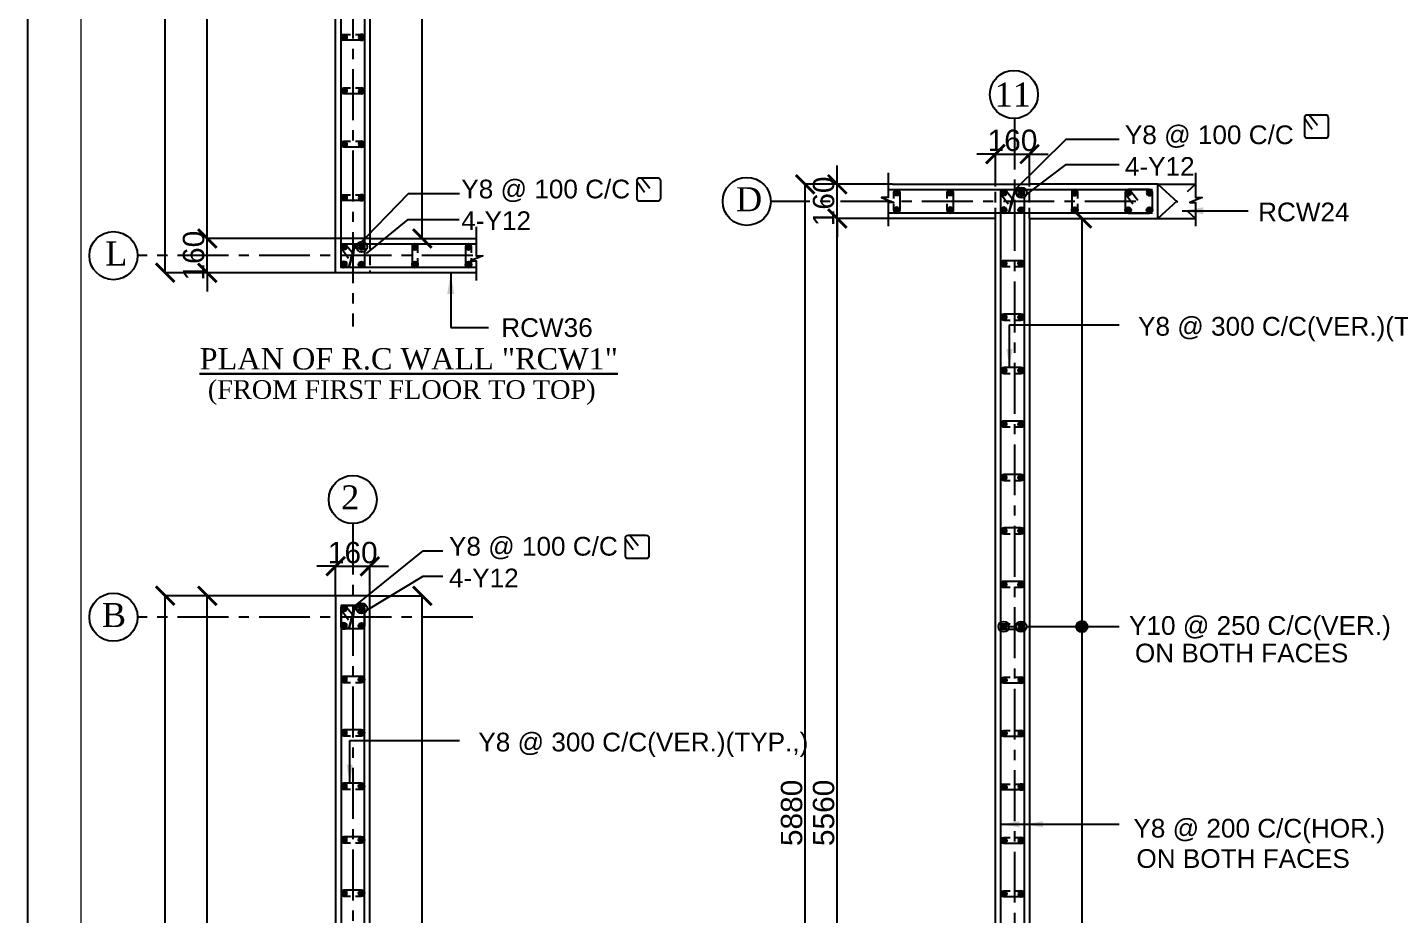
# Model space of a CAD drawing. Header units: inches. Extents: x 264820 to 395319, y -248151 to -162151.
# Drawn here: x 264820 to 290494, y -231689 to -215092 of the extents above; entities that cross this region are included whole.
import ezdxf
from ezdxf.enums import TextEntityAlignment as Align

# ---------------------------------------------------------------- set-up
doc = ezdxf.new("R2010")
doc.units = ezdxf.units.IN
doc.header["$MEASUREMENT"] = 0
doc.linetypes.add('CENTER', pattern=[50.8, 31.75, -6.35, 6.35, -6.35])
doc.linetypes.add('Hidden', pattern=[3, 2, -1])
for name, color, linetype in [('1', 8, 'Continuous'), ('160 WALL OPEING', 1, 'Continuous'), ('5', 2, 'Continuous'), ('ARROW', 5, 'Continuous'), ('DIM', 251, 'Continuous'), ('GIRD CIR', 1, 'Continuous'), ('GIRD TEXT', 4, 'Continuous'), ('GRID', 8, 'CENTER'), ('LINKS', 3, 'Continuous'), ('OPENING', 1, 'Continuous'), ('SHEAR WALL', 6, 'Continuous'), ('STRRIUPS', 6, 'Continuous'), ('Ttxt', 3, 'Continuous')]:
    doc.layers.add(name, color=color, linetype=linetype)
for name, color, linetype, lineweight in [('JKEC COLHAT', 2, 'Continuous', 20), ('Tex', 3, 'Continuous', 13), ('text', 4, 'Continuous', 30)]:
    doc.layers.add(name, color=color, linetype=linetype, lineweight=lineweight)
doc.styles.add('Arial', font='arial.ttf', dxfattribs={"height": 400})
doc.styles.add('T200', font='sanss___.ttf', dxfattribs={"height": 250})
doc.styles.add('T400', font='romantic.ttf')
doc.dimstyles.new('SCALE-25', dxfattribs={"dimtxt": 400, "dimasz": 350, "dimexe": 0, "dimexo": 0, "dimgap": 50, "dimtad": 1, "dimdec": 0, "dimlfac": 0.25, "dimzin": 0, "dimdsep": 46, "dimtxsty": 'Arial', "dimblk": 'ARCHTICK', "dimcen": 0, "dimclrd": 5, "dimclre": 8, "dimclrt": 1, "dimadec": 0, "dimazin": 0, "dimtfac": 1, "dimtdec": 0, "dimtix": 1, "dimtmove": 2, "dimatfit": 3, "dimfxl": 0, "dimtolj": 1, "dimtzin": 0, "dimlwd": -1, "dimarcsym": 0})
doc.dimstyles.new('T200', dxfattribs={"dimtxt": 300, "dimasz": 150, "dimexe": 0, "dimexo": 0, "dimgap": 5, "dimtad": 1, "dimdec": 0, "dimrnd": 5, "dimzin": 0, "dimdsep": 46, "dimtxsty": 'T200', "dimblk": 'ARCHTICK', "dimcen": 300, "dimclrd": 5, "dimclre": 252, "dimclrt": 1, "dimadec": 0, "dimazin": 0, "dimtfac": 50, "dimtdec": 0, "dimtofl": 0, "dimtmove": 2, "dimatfit": 3, "dimfxl": 1, "dimtolj": 1, "dimtzin": 0, "dimarcsym": 2})

# ---------------------------------------------------------------- blocks, each defined once
blk = doc.blocks.new('R1')
at = {"layer": '5'}
h = blk.add_hatch(color=256, dxfattribs=at)
edge = h.paths.add_edge_path()
edge.add_arc((0, 0), 69.6, 0, 360)
at = {"layer": '5', "color": 6}
blk.add_circle((0, 0), 69.6, dxfattribs=at)
blk = doc.blocks.new('_ARCHTICK')
at = {"color": 0, "linetype": 'ByBlock', "const_width": 0.15}
blk.add_lwpolyline([(-0.5, -0.5), (0.5, 0.5)], dxfattribs=at)
blk = doc.blocks.new('*D14')
at = {"layer": 'Defpoints', "color": 0}
for p in [(268186, -219042), (271227, -219042, 59), (270587, -219682, 59)]:
    blk.add_point(p, dxfattribs=at)
at = {"layer": 'DIM', "color": 5}
for p, q in [((268186, -219042), (268186, -218692)), ((268186, -219682), (268186, -219042)), ((268186, -219682), (268186, -220032))]:
    blk.add_line(p, q, dxfattribs=at)
at = {"layer": 'DIM', "color": 8, "lineweight": -2}
for p, q in [((271227, -219042), (268186, -219042)), ((270587, -219682), (268186, -219682))]:
    blk.add_line(p, q, dxfattribs=at)
at = {"layer": 'DIM', "color": 5, "xscale": 350, "yscale": 350, "zscale": 350}
for p, rotation in [((268186, -219042), 270), ((268186, -219682), 90)]:
    blk.add_blockref('_ARCHTICK', p, dxfattribs=dict(at, rotation=rotation))
at = {"layer": 'DIM', "color": 1, "insert": (267931, -219362), "char_height": 400, "attachment_point": 5, "rotation": 90, "style": 'Arial'}
blk.add_mtext('\\A1;160', dxfattribs=at)
blk = doc.blocks.new('ARCHTICK')
at = {"color": 0, "const_width": 0.15}
blk.add_lwpolyline([(-0.5, -0.5), (0.5, 0.5)], dxfattribs=at)
blk = doc.blocks.new('*D16')
at = {"layer": 'Defpoints', "color": 0}
for p in [(267397, -196162), (270587, -196162), (270587, -219682)]:
    blk.add_point(p, dxfattribs=at)
at = {"layer": 'DIM', "color": 8, "lineweight": -2}
for p, q in [((270587, -196162), (267397, -196162)), ((270587, -219682), (267397, -219682))]:
    blk.add_line(p, q, dxfattribs=at)
at = {"layer": 'DIM', "color": 5}
blk.add_line((267397, -219682), (267397, -196162), dxfattribs=at)
at = {"layer": 'DIM', "color": 5, "xscale": 350, "yscale": 350, "zscale": 350}
for p, rotation in [((267397, -196162), 90), ((267397, -219682), 270)]:
    blk.add_blockref('_ARCHTICK', p, dxfattribs=dict(at, rotation=rotation))
at = {"layer": 'DIM', "color": 1, "insert": (267143, -207922), "char_height": 400, "attachment_point": 5, "rotation": 90, "style": 'Arial'}
blk.add_mtext('\\A1;5880', dxfattribs=at)
blk = doc.blocks.new('*D18')
at = {"layer": 'Defpoints', "color": 0}
for p in [(271227, -196802, 0), (272208, -196802), (271227, -219042, 0)]:
    blk.add_point(p, dxfattribs=at)
at = {"layer": 'DIM', "color": 8, "lineweight": -2}
for p, q in [((271227, -196802), (272208, -196802)), ((271227, -219042), (272208, -219042))]:
    blk.add_line(p, q, dxfattribs=at)
at = {"layer": 'DIM', "color": 5}
blk.add_line((272208, -219042), (272208, -196802), dxfattribs=at)
at = {"layer": 'DIM', "color": 5, "xscale": 350, "yscale": 350, "zscale": 350}
for p, rotation in [((272208, -196802), 90), ((272208, -219042), 270)]:
    blk.add_blockref('_ARCHTICK', p, dxfattribs=dict(at, rotation=rotation))
blk = doc.blocks.new('A$C5C0C2414')
at = {"layer": 'STRRIUPS', "ltscale": 0.2}
for p, q in [((0, 0), (158, -194)), ((-81, -72), (61, -268))]:
    blk.add_line(p, q, dxfattribs=at)
blk.add_lwpolyline([(304, -440), (-26, -440, -0.414214), (-81, -385), (-81, -55, -0.414214), (-26, 0), (304, 0, -0.414214), (359, -55), (359, -385, -0.414214)], format="xyb", close=True, dxfattribs=at)
blk = doc.blocks.new('*D19')
at = {"layer": 'Defpoints', "color": 0}
for p in [(271227, -225725, 0), (272208, -225725), (271227, -240925, 0)]:
    blk.add_point(p, dxfattribs=at)
at = {"layer": 'DIM', "color": 8, "lineweight": -2}
for p, q in [((271227, -225725), (272208, -225725)), ((271227, -240925), (272208, -240925))]:
    blk.add_line(p, q, dxfattribs=at)
at = {"layer": 'DIM', "color": 5}
blk.add_line((272208, -240925), (272208, -225725), dxfattribs=at)
at = {"layer": 'DIM', "color": 5, "xscale": 350, "yscale": 350, "zscale": 350}
for p, rotation in [((272208, -225725), 90), ((272208, -240925), 270)]:
    blk.add_blockref('_ARCHTICK', p, dxfattribs=dict(at, rotation=rotation))
blk = doc.blocks.new('*D21')
at = {"layer": 'Defpoints', "color": 0}
for p in [(268186, -225725), (270587, -225725), (271227, -240925)]:
    blk.add_point(p, dxfattribs=at)
at = {"layer": 'DIM', "color": 8, "lineweight": -2}
for p, q in [((270587, -225725), (268186, -225725)), ((271227, -240925), (268186, -240925))]:
    blk.add_line(p, q, dxfattribs=at)
at = {"layer": 'DIM', "color": 5}
blk.add_line((268186, -240925), (268186, -225725), dxfattribs=at)
at = {"layer": 'DIM', "color": 5, "xscale": 350, "yscale": 350, "zscale": 350}
for p, rotation in [((268186, -225725), 90), ((268186, -240925), 270)]:
    blk.add_blockref('_ARCHTICK', p, dxfattribs=dict(at, rotation=rotation))
at = {"layer": 'DIM', "color": 1, "insert": (267931, -233325), "char_height": 400, "attachment_point": 5, "rotation": 90, "style": 'Arial'}
blk.add_mtext('\\A1;3800', dxfattribs=at)
blk = doc.blocks.new('*D22')
at = {"layer": 'Defpoints', "color": 0}
for p in [(267397, -225725), (270587, -225725), (270587, -241565)]:
    blk.add_point(p, dxfattribs=at)
at = {"layer": 'DIM', "color": 8, "lineweight": -2}
for p, q in [((270587, -225725), (267397, -225725)), ((270587, -241565), (267397, -241565))]:
    blk.add_line(p, q, dxfattribs=at)
at = {"layer": 'DIM', "color": 5}
blk.add_line((267397, -241565), (267397, -225725), dxfattribs=at)
at = {"layer": 'DIM', "color": 5, "xscale": 350, "yscale": 350, "zscale": 350}
for p, rotation in [((267397, -225725), 90), ((267397, -241565), 270)]:
    blk.add_blockref('_ARCHTICK', p, dxfattribs=dict(at, rotation=rotation))
at = {"layer": 'DIM', "color": 1, "insert": (267143, -233645), "char_height": 400, "attachment_point": 5, "rotation": 90, "style": 'Arial'}
blk.add_mtext('\\A1;3960', dxfattribs=at)
blk = doc.blocks.new('*D23')
at = {"layer": 'Defpoints', "color": 0}
for p in [(271227, -225173), (270587, -225725), (271227, -225725)]:
    blk.add_point(p, dxfattribs=at)
at = {"layer": 'DIM', "color": 5}
for p, q in [((270587, -225173), (270237, -225173)), ((270587, -225173), (271227, -225173)), ((271227, -225173), (271577, -225173))]:
    blk.add_line(p, q, dxfattribs=at)
at = {"layer": 'DIM', "color": 8, "lineweight": -2}
for p, q in [((270587, -225725), (270587, -225173)), ((271227, -225725), (271227, -225173))]:
    blk.add_line(p, q, dxfattribs=at)
at = {"layer": 'DIM', "color": 5, "xscale": 350, "yscale": 350, "zscale": 350}
blk.add_blockref('_ARCHTICK', (270587, -225173), dxfattribs=at)
at = {"layer": 'DIM', "color": 5, "xscale": 350, "yscale": 350, "zscale": 350, "rotation": 180}
blk.add_blockref('_ARCHTICK', (271227, -225173), dxfattribs=at)
at = {"layer": 'DIM', "color": 1, "insert": (270907, -224919), "char_height": 400, "attachment_point": 5, "style": 'Arial'}
blk.add_mtext('\\A1;160', dxfattribs=at)
blk = doc.blocks.new('*D30')
at = {"layer": 'Defpoints', "color": 0}
for p in [(268186, -196802), (270587, -196802), (270587, -219042)]:
    blk.add_point(p, dxfattribs=at)
at = {"layer": 'DIM', "color": 8, "lineweight": -2}
for p, q in [((270587, -196802), (268186, -196802)), ((270587, -219042), (268186, -219042))]:
    blk.add_line(p, q, dxfattribs=at)
at = {"layer": 'DIM', "color": 5}
blk.add_line((268186, -219042), (268186, -196802), dxfattribs=at)
at = {"layer": 'DIM', "color": 5, "xscale": 350, "yscale": 350, "zscale": 350}
for p, rotation in [((268186, -196802), 90), ((268186, -219042), 270)]:
    blk.add_blockref('_ARCHTICK', p, dxfattribs=dict(at, rotation=rotation))
at = {"layer": 'DIM', "color": 1, "insert": (267931, -207922), "char_height": 400, "attachment_point": 5, "rotation": 90, "style": 'Arial'}
blk.add_mtext('\\A1;5560', dxfattribs=at)
blk = doc.blocks.new('*D106')
at = {"layer": 'Defpoints', "color": 0}
for p in [(279974, -218667), (281008, -218667, 15), (281008, -240907, 15)]:
    blk.add_point(p, dxfattribs=at)
at = {"layer": 'DIM', "color": 8, "lineweight": -2}
for p, q in [((281008, -218667), (279974, -218667)), ((281008, -240907), (279974, -240907))]:
    blk.add_line(p, q, dxfattribs=at)
at = {"layer": 'DIM', "color": 5}
blk.add_line((279974, -240907), (279974, -218667), dxfattribs=at)
at = {"layer": 'DIM', "color": 5, "xscale": 350, "yscale": 350, "zscale": 350}
for p, rotation in [((279974, -218667), 90), ((279974, -240907), 270)]:
    blk.add_blockref('_ARCHTICK', p, dxfattribs=dict(at, rotation=rotation))
at = {"layer": 'DIM', "color": 1, "insert": (279719, -229787), "char_height": 400, "attachment_point": 5, "rotation": 90, "style": 'Arial'}
blk.add_mtext('\\A1;5560', dxfattribs=at)
blk = doc.blocks.new('*D107')
at = {"layer": 'Defpoints', "color": 0}
for p in [(279974, -218027), (281008, -218027, 15), (281008, -218667, 15)]:
    blk.add_point(p, dxfattribs=at)
at = {"layer": 'DIM', "color": 5}
for p, q in [((279974, -218027), (279974, -217677)), ((279974, -218667), (279974, -218027)), ((279974, -218667), (279974, -219017))]:
    blk.add_line(p, q, dxfattribs=at)
at = {"layer": 'DIM', "color": 8, "lineweight": -2}
for p, q in [((281008, -218027), (279974, -218027)), ((281008, -218667), (279974, -218667))]:
    blk.add_line(p, q, dxfattribs=at)
at = {"layer": 'DIM', "color": 5, "xscale": 350, "yscale": 350, "zscale": 350}
for p, rotation in [((279974, -218027), 270), ((279974, -218667), 90)]:
    blk.add_blockref('_ARCHTICK', p, dxfattribs=dict(at, rotation=rotation))
at = {"layer": 'DIM', "color": 1, "insert": (279719, -218347), "char_height": 400, "attachment_point": 5, "rotation": 90, "style": 'Arial'}
blk.add_mtext('\\A1;160', dxfattribs=at)
blk = doc.blocks.new('*D108')
at = {"layer": 'Defpoints', "color": 0}
for p in [(279374, -218027), (281008, -218027, 15), (281008, -241547)]:
    blk.add_point(p, dxfattribs=at)
at = {"layer": 'DIM', "color": 8, "lineweight": -2}
for p, q in [((281008, -218027), (279374, -218027)), ((281008, -241547), (279374, -241547))]:
    blk.add_line(p, q, dxfattribs=at)
at = {"layer": 'DIM', "color": 5}
blk.add_line((279374, -241547), (279374, -218027), dxfattribs=at)
at = {"layer": 'DIM', "color": 5, "xscale": 350, "yscale": 350, "zscale": 350}
for p, rotation in [((279374, -218027), 90), ((279374, -241547), 270)]:
    blk.add_blockref('_ARCHTICK', p, dxfattribs=dict(at, rotation=rotation))
at = {"layer": 'DIM', "color": 1, "insert": (279120, -229787), "char_height": 400, "attachment_point": 5, "rotation": 90, "style": 'Arial'}
blk.add_mtext('\\A1;5880', dxfattribs=at)
blk = doc.blocks.new('*D109')
at = {"layer": 'Defpoints', "color": 0}
for p in [(283572, -217461), (282932, -218027, 15), (283572, -218027, 15)]:
    blk.add_point(p, dxfattribs=at)
at = {"layer": 'DIM', "color": 5}
for p, q in [((282932, -217461), (282582, -217461)), ((282932, -217461), (283572, -217461)), ((283572, -217461), (283922, -217461))]:
    blk.add_line(p, q, dxfattribs=at)
at = {"layer": 'DIM', "color": 8, "lineweight": -2}
for p, q in [((282932, -218027), (282932, -217461)), ((283572, -218027), (283572, -217461))]:
    blk.add_line(p, q, dxfattribs=at)
at = {"layer": 'DIM', "color": 5, "xscale": 350, "yscale": 350, "zscale": 350}
blk.add_blockref('_ARCHTICK', (282932, -217461), dxfattribs=at)
at = {"layer": 'DIM', "color": 5, "xscale": 350, "yscale": 350, "zscale": 350, "rotation": 180}
blk.add_blockref('_ARCHTICK', (283572, -217461), dxfattribs=at)
at = {"layer": 'DIM', "color": 1, "insert": (283252, -217207), "char_height": 400, "attachment_point": 5, "style": 'Arial'}
blk.add_mtext('\\A1;160', dxfattribs=at)
blk = doc.blocks.new('*D110')
at = {"layer": 'Defpoints', "color": 0}
for p in [(283572, -218667, 0), (283572, -240907, -15), (284552, -240907)]:
    blk.add_point(p, dxfattribs=at)
at = {"layer": 'DIM', "color": 8, "lineweight": -2}
for p, q in [((283572, -218667), (284552, -218667)), ((283572, -240907), (284552, -240907))]:
    blk.add_line(p, q, dxfattribs=at)
at = {"layer": 'DIM', "color": 5}
blk.add_line((284552, -218667), (284552, -240907), dxfattribs=at)
at = {"layer": 'DIM', "color": 5, "xscale": 350, "yscale": 350, "zscale": 350}
for p, rotation in [((284552, -218667), 90), ((284552, -240907), 270)]:
    blk.add_blockref('_ARCHTICK', p, dxfattribs=dict(at, rotation=rotation))

msp = doc.modelspace()

# ---------------------------------------------------------------- hatches: boundary and pattern name
at = {"layer": 'ARROW'}
h = msp.add_hatch(color=256, dxfattribs=at)
edge = h.paths.add_edge_path()
edge.add_arc((284551.8, -226302.6), 106, 0, 360)

# ---------------------------------------------------------------- linework, layer by layer
at = {"layer": '1', "linetype": 'Hidden', "ltscale": 100}
for p, q in [((282931.6, -218666.9, 14.7), (282931.6, -218026.9, 14.7)), ((283571.6, -218666.9, 14.7), (283571.6, -218026.9, 14.7)), ((271227.4, -219041.6, 59), (271227.4, -219681.6, 59))]:
    msp.add_line(p, q, dxfattribs=at)
at = {"layer": '1'}
for points, elevation in [([(280927.9, -217809.6), (280927.9, -218272.1), (280803.6, -218272.1), (281033.5, -218365.7), (280927.9, -218365.7), (280927.9, -218811.4)], 14.7), ([(286673.4, -217809.6), (286673.4, -218272.1), (286797.7, -218272.1), (286567.7, -218365.7), (286673.4, -218365.7), (286673.4, -218811.4)], 14.7), ([(273213.9, -218824.2), (273213.9, -219366.8), (273338.3, -219366.8), (273108.3, -219460.3), (273213.9, -219460.3), (273213.9, -219826)], 58.4)]:
    msp.add_lwpolyline(points, dxfattribs=dict(at, elevation=elevation))
at = {"layer": '160 WALL OPEING', "linetype": 'Hidden', "ltscale": 250}
for p, q in [((285971.6, -218666.9, 14.7), (286673.4, -218026.9, 14.7)), ((285971.6, -218026.9, 14.7), (286673.4, -218666.9, 14.7))]:
    msp.add_line(p, q, dxfattribs=at)
at = {"layer": '5'}
for points, elevation in [([(271127.4, -196701.6), (271127.4, -219581.6), (270687.4, -219581.6), (270687.4, -196701.6)], 59), ([(280927.9, -218126.9), (285871.6, -218126.9)], 14.7), ([(285871.6, -218566.9), (280927.9, -218566.9)], 14.7), ([(273213.9, -219581.6), (270687.4, -219581.6), (270687.4, -219141.6), (273213.9, -219141.6)], 59)]:
    msp.add_lwpolyline(points, dxfattribs=dict(at, elevation=elevation))
at = {"layer": '5', "elevation": 14.7}
msp.add_lwpolyline([(283031.6, -218126.9), (283471.6, -218126.9), (283471.6, -241446.9), (283031.6, -241446.9)], close=True, dxfattribs=at)
at = {"layer": '5'}
msp.add_lwpolyline([(271127.4, -241465.3), (271127.4, -225905.3), (270687.4, -225905.3), (270687.4, -241465.3)], dxfattribs=at)
at = {"layer": 'ARROW'}
msp.add_line((283185.8, -226302.6, 14.7), (283316.8, -226302.6, 14.7), dxfattribs=at)
for points, elevation in [([(283303.8, -218126.9), (284257.2, -217182.8), (285247.5, -217182.8)], 14.8), ([(283514, -218216.8), (284257.2, -217659.2), (285247.5, -217659.2)], 14.8), ([(270959.6, -219221.6), (271948.5, -218197.4), (272903.2, -218197.4)], 59), ([(271164.4, -219323.4), (271943.2, -218685.7), (272897.9, -218685.7)], 59), ([(270959.6, -225905.3), (272222, -224881.2), (272593.9, -224881.2)], 0), ([(271169.7, -225995.2), (272222, -225357.5), (272593.9, -225357.5)], 0), ([(283513.8, -226302.6), (285246.8, -226302.6)], 14.7)]:
    msp.add_lwpolyline(points, dxfattribs=dict(at, elevation=elevation))
for centre, radius in [((283421.6, -218182.6, 14.8), 98.5), ((271077.4, -219197.3, 59), 98.5), ((271077.4, -225961, 0), 98.5), ((283087.3, -226302.6, 14.7), 98.5), ((283415.3, -226302.6, 14.7), 98.5), ((284551.8, -226302.6, 14.7), 106)]:
    msp.add_circle(centre, radius, dxfattribs=at)
at = {"layer": 'Defpoints', "ltscale": 0.2}
msp.add_lwpolyline([(264820.1, -248150.6), (386820.1, -248150.6), (386820.1, -162150.6), (264820.1, -162150.6)], close=True, dxfattribs=at)
at = {"layer": 'GIRD CIR'}
for centre in [(283278.4, -216346.5, 14.7), (278279.2, -218346.9, 14.7), (266429.3, -219361.6, 0), (270907.4, -223924.7, 0), (266429.3, -226125.3, 0)]:
    msp.add_circle(centre, 450, dxfattribs=at)
at = {"layer": 'GRID', "ltscale": 30}
for p, q in [((270907.4, -194537.2, 59), (270907.4, -220686.3, 59)), ((283291.6, -216796.4, 14.7), (283291.6, -242408.6, 14.7)), ((285558.1, -218346.9, 14.7), (278729.2, -218346.9, 14.7)), ((273154.4, -219361.6, 59), (266879.3, -219361.6, 59)), ((270907.4, -224374.7, 0), (270907.4, -242416.5, 0)), ((273154.4, -226125.3, 0), (266879.3, -226125.3, 0))]:
    msp.add_line(p, q, dxfattribs=at)
at = {"layer": 'JKEC COLHAT', "ltscale": 0.2}
msp.add_lwpolyline([(265820.1, -247150.6), (385820.1, -247150.6), (385820.1, -163150.6), (265820.1, -163150.6)], close=True, dxfattribs=at)
at = {"layer": 'LINKS'}
for points, elevation in [([(270959.1, -215221.6), (271071.7, -215221.6, -1), (271071.7, -215332.9), (270743.1, -215332.9, -1), (270743.1, -215221.6), (270862.6, -215221.6)], 59), ([(270959.1, -216221.6), (271071.7, -216221.6, -1), (271071.7, -216332.9), (270743.1, -216332.9, -1), (270743.1, -216221.6), (270862.6, -216221.6)], 59), ([(270959.1, -217221.6), (271071.7, -217221.6, -1), (271071.7, -217332.9), (270743.1, -217332.9, -1), (270743.1, -217221.6), (270862.6, -217221.6)], 59), ([(270959.1, -218221.6), (271071.7, -218221.6, -1), (271071.7, -218332.9), (270743.1, -218332.9, -1), (270743.1, -218221.6), (270862.6, -218221.6)], 59), ([(281031.6, -218295.3), (281031.6, -218182.6, -1), (281143, -218182.6), (281143, -218511.3, -1), (281031.6, -218511.3), (281031.6, -218391.7)], 14.8), ([(282031.6, -218295.3), (282031.6, -218182.6, -1), (282143, -218182.6), (282143, -218511.3, -1), (282031.6, -218511.3), (282031.6, -218391.7)], 14.8), ([(284471.6, -218295.3), (284471.6, -218182.6, 1), (284360.2, -218182.6), (284360.2, -218511.3, 1), (284471.6, -218511.3), (284471.6, -218391.7)], 14.8), ([(272127.4, -219309.9), (272127.4, -219197.3, 1), (272016, -219197.3), (272016, -219525.9, 1), (272127.4, -219525.9), (272127.4, -219406.4)], 59), ([(273127.4, -219309.9), (273127.4, -219197.3, 1), (273016, -219197.3), (273016, -219525.9, 1), (273127.4, -219525.9), (273127.4, -219406.4)], 59), ([(283303.3, -219566.9), (283415.9, -219566.9, 1), (283415.9, -219455.6), (283087.3, -219455.6, 1), (283087.3, -219566.9), (283206.8, -219566.9)], 14.7), ([(283303.3, -220566.9), (283415.9, -220566.9, 1), (283415.9, -220455.6), (283087.3, -220455.6, 1), (283087.3, -220566.9), (283206.8, -220566.9)], 14.7), ([(283303.3, -221566.9), (283415.9, -221566.9, 1), (283415.9, -221455.6), (283087.3, -221455.6, 1), (283087.3, -221566.9), (283206.8, -221566.9)], 14.7), ([(283303.3, -222566.9), (283415.9, -222566.9, 1), (283415.9, -222455.6), (283087.3, -222455.6, 1), (283087.3, -222566.9), (283206.8, -222566.9)], 14.7), ([(283303.3, -223566.9), (283415.9, -223566.9, 1), (283415.9, -223455.6), (283087.3, -223455.6, 1), (283087.3, -223566.9), (283206.8, -223566.9)], 14.7), ([(283303.3, -224566.9), (283415.9, -224566.9, 1), (283415.9, -224455.6), (283087.3, -224455.6, 1), (283087.3, -224566.9), (283206.8, -224566.9)], 14.7), ([(283303.3, -225566.9), (283415.9, -225566.9, 1), (283415.9, -225455.6), (283087.3, -225455.6, 1), (283087.3, -225566.9), (283206.8, -225566.9)], 14.7), ([(283303.3, -226246.9), (283415.9, -226246.9, -1), (283415.9, -226358.3), (283087.3, -226358.3, -1), (283087.3, -226246.9), (283206.8, -226246.9)], 14.7), ([(283303.3, -227246.9), (283415.9, -227246.9, -1), (283415.9, -227358.3), (283087.3, -227358.3, -1), (283087.3, -227246.9), (283206.8, -227246.9)], 14.7), ([(283303.3, -228246.9), (283415.9, -228246.9, -1), (283415.9, -228358.3), (283087.3, -228358.3, -1), (283087.3, -228246.9), (283206.8, -228246.9)], 14.7), ([(283303.3, -229246.9), (283415.9, -229246.9, -1), (283415.9, -229358.3), (283087.3, -229358.3, -1), (283087.3, -229246.9), (283206.8, -229246.9)], 14.7), ([(283303.3, -230246.9), (283415.9, -230246.9, -1), (283415.9, -230358.3), (283087.3, -230358.3, -1), (283087.3, -230246.9), (283206.8, -230246.9)], 14.7), ([(283303.3, -231246.9), (283415.9, -231246.9, -1), (283415.9, -231358.3), (283087.3, -231358.3, -1), (283087.3, -231246.9), (283206.8, -231246.9)], 14.7)]:
    msp.add_lwpolyline(points, format="xyb", dxfattribs=dict(at, elevation=elevation))
for points in [[(270959.1, -227345.3), (271071.7, -227345.3, 1), (271071.7, -227233.9), (270743.1, -227233.9, 1), (270743.1, -227345.3), (270862.6, -227345.3)], [(270959.1, -228345.3), (271071.7, -228345.3, 1), (271071.7, -228233.9), (270743.1, -228233.9, 1), (270743.1, -228345.3), (270862.6, -228345.3)], [(270959.1, -229345.3), (271071.7, -229345.3, 1), (271071.7, -229233.9), (270743.1, -229233.9, 1), (270743.1, -229345.3), (270862.6, -229345.3)], [(270959.1, -230345.3), (271071.7, -230345.3, 1), (271071.7, -230233.9), (270743.1, -230233.9, 1), (270743.1, -230345.3), (270862.6, -230345.3)], [(270959.1, -231345.3), (271071.7, -231345.3, 1), (271071.7, -231233.9), (270743.1, -231233.9, 1), (270743.1, -231345.3), (270862.6, -231345.3)]]:
    msp.add_lwpolyline(points, format="xyb", dxfattribs=at)
at = {"layer": 'OPENING', "color": 1}
for p, q in [((285971.6, -218026.9, 14.7), (286673.4, -218026.9, 14.7)), ((285971.6, -218666.9, 14.7), (286673.4, -218666.9, 14.7))]:
    msp.add_line(p, q, dxfattribs=at)
at = {"layer": 'SHEAR WALL', "color": 4}
msp.add_line((285971.6, -218666.9, 14.7), (285971.6, -218026.9, 14.7), dxfattribs=at)
at = {"layer": 'SHEAR WALL', "color": 4, "ltscale": 0.5, "elevation": 59}
for points in [[(271227.4, -219681.6), (270587.4, -219681.6), (270587.4, -196801.6)], [(271227.4, -196801.6), (271227.4, -219041.6)], [(271227.4, -219041.6), (273213.9, -219041.6)], [(273213.9, -219681.6), (271227.4, -219681.6)]]:
    msp.add_lwpolyline(points, dxfattribs=at)
at = {"layer": 'SHEAR WALL', "color": 4, "elevation": 14.7}
for points in [[(281007.9, -218026.9), (282931.6, -218026.9)], [(282931.6, -218026.9), (283571.6, -218026.9)], [(285971.6, -218026.9), (283571.6, -218026.9)], [(282931.6, -218666.9), (281007.9, -218666.9)], [(282931.6, -240906.9), (282931.6, -218666.9)], [(283571.6, -218666.9), (285971.6, -218666.9)], [(283571.6, -218666.9), (283571.6, -241546.9)]]:
    msp.add_lwpolyline(points, dxfattribs=at)
at = {"layer": 'SHEAR WALL', "color": 4}
for points in [[(271227.4, -225725.3), (271227.4, -225725.3), (270587.4, -225725.3), (270587.4, -241565.3)], [(271227.4, -240925.3), (271227.4, -225725.3)]]:
    msp.add_lwpolyline(points, dxfattribs=at)
at = {"layer": 'STRRIUPS', "ltscale": 0.2}
for p, q in [((283048.6, -218222.4, 14.7), (283173.3, -218395.3, 14.7)), ((283137.5, -218157.9, 14.7), (283270.6, -218320.6, 14.7)), ((285377.2, -218222.4, 14.7), (285501.9, -218395.3, 14.7)), ((285466.1, -218157.9, 14.7), (285599.2, -218320.6, 14.7)), ((270704.4, -219237, 59), (270829.1, -219410, 59)), ((270793.2, -219172.5, 59), (270926.3, -219335.3, 59)), ((270704.4, -226000.8), (270829.1, -226173.7)), ((270793.2, -225936.2), (270926.3, -226099))]:
    msp.add_line(p, q, dxfattribs=at)
for points, elevation in [([(283416.6, -218566.9), (283086.6, -218566.9, -0.4142136), (283031.6, -218511.9), (283031.6, -218181.9, -0.4142136), (283086.6, -218126.9), (283416.6, -218126.9, -0.4142136), (283471.6, -218181.9), (283471.6, -218511.9, -0.4142136)], 14.7), ([(285415.2, -218566.9), (285816.6, -218566.9, 0.4142136), (285871.6, -218511.9), (285871.6, -218181.9, 0.4142136), (285816.6, -218126.9), (285415.2, -218126.9, 0.4142136), (285360.2, -218181.9), (285360.2, -218511.9, 0.4142136)], 14.7), ([(271072.4, -219581.6), (270742.4, -219581.6, -0.4142136), (270687.4, -219526.6), (270687.4, -219196.6, -0.4142136), (270742.4, -219141.6), (271072.4, -219141.6, -0.4142136), (271127.4, -219196.6), (271127.4, -219526.6, -0.4142136)], 59)]:
    msp.add_lwpolyline(points, format="xyb", close=True, dxfattribs=dict(at, elevation=elevation))
msp.add_lwpolyline([(271072.4, -226345.3), (270742.4, -226345.3, -0.4142136), (270687.4, -226290.3), (270687.4, -225960.3, -0.4142136), (270742.4, -225905.3), (271072.4, -225905.3, -0.4142136), (271127.4, -225960.3), (271127.4, -226290.3, -0.4142136)], format="xyb", close=True, dxfattribs=at)

# ---------------------------------------------------------------- block references
at = {"layer": '5', "yscale": 0.8000000000465661, "zscale": 0.8000000000465661}
for p, xscale, rotation in [((270743.1, -215277.3, 59), 0.8000000000465661, 90.00000000000001), ((271071.7, -215277.3, 59), -0.8000000000465661, 270), ((270743.1, -216277.3, 59), 0.8000000000465661, 90.00000000000001), ((271071.7, -216277.3, 59), -0.8000000000465661, 270), ((270743.1, -217277.3, 59), 0.8000000000465661, 90.00000000000001), ((271071.7, -217277.3, 59), -0.8000000000465661, 270), ((270743.1, -218277.3, 59), 0.8000000000465661, 90.00000000000001), ((271071.7, -218277.3, 59), -0.8000000000465661, 270), ((281087.3, -218182.6, 14.8), 0.8000000000465661, 90.00000000000001), ((282087.3, -218182.6, 14.8), 0.8000000000465661, 90.00000000000001), ((283087.3, -218182.6, 14.7), 0.8000000000465661, 90.00000000000001), ((283415.9, -218182.6, 14.7), -0.8000000000465661, 270), ((284415.9, -218182.6, 14.8), -0.8000000000465661, 270), ((285415.9, -218182.6, 14.7), -0.8000000000465661, 270), ((285815.9, -218182.6, 14.7), -0.8000000000465661, 270), ((281087.3, -218511.3, 14.8), -0.8000000000465661, 90), ((282087.3, -218511.3, 14.8), -0.8000000000465661, 90), ((283087.3, -218511.3, 14.7), -0.8000000000465661, 90), ((283415.9, -218511.3, 14.7), 0.8000000000465661, 270), ((284415.9, -218511.3, 14.8), 0.8000000000465661, 270), ((285415.9, -218511.3, 14.7), 0.8000000000465661, 270), ((285815.9, -218511.3, 14.7), 0.8000000000465661, 270), ((270743.1, -219197.3, 59), 0.8000000000465661, 90.00000000000001), ((271071.7, -219197.3, 59), -0.8000000000465661, 270), ((272071.7, -219197.3, 59), -0.8000000000465661, 270), ((273071.7, -219197.3, 59), -0.8000000000465661, 270), ((270743.1, -219525.9, 59), -0.8000000000465661, 90), ((271071.7, -219525.9, 59), 0.8000000000465661, 270), ((272071.7, -219525.9, 59), 0.8000000000465661, 270), ((273071.7, -219525.9, 59), 0.8000000000465661, 270), ((283087.3, -219511.3, 14.7), -0.8000000000465661, 90), ((283415.9, -219511.3, 14.7), 0.8000000000465661, 270), ((283087.3, -220511.3, 14.7), -0.8000000000465661, 90), ((283415.9, -220511.3, 14.7), 0.8000000000465661, 270), ((283087.3, -221511.3, 14.7), -0.8000000000465661, 90), ((283415.9, -221511.3, 14.7), 0.8000000000465661, 270), ((283087.3, -222511.3, 14.7), -0.8000000000465661, 90), ((283415.9, -222511.3, 14.7), 0.8000000000465661, 270), ((283087.3, -223511.3, 14.7), -0.8000000000465661, 90), ((283415.9, -223511.3, 14.7), 0.8000000000465661, 270), ((283087.3, -224511.3, 14.7), -0.8000000000465661, 90), ((283415.9, -224511.3, 14.7), 0.8000000000465661, 270), ((283087.3, -225511.3, 14.7), -0.8000000000465661, 90), ((283415.9, -225511.3, 14.7), 0.8000000000465661, 270), ((270743.1, -225961), 0.8000000000465661, 90.00000000000001), ((271071.7, -225961), -0.8000000000465661, 270), ((270743.1, -226289.6), -0.8000000000465661, 90), ((271071.7, -226289.6), 0.8000000000465661, 270), ((283087.3, -226302.6, 14.7), 0.8000000000465661, 90.00000000000001), ((283415.9, -226302.6, 14.7), -0.8000000000465661, 270), ((270743.1, -227289.6), -0.8000000000465661, 90), ((271071.7, -227289.6), 0.8000000000465661, 270), ((283087.3, -227302.6, 14.7), 0.8000000000465661, 90.00000000000001), ((283415.9, -227302.6, 14.7), -0.8000000000465661, 270), ((270743.1, -228289.6), -0.8000000000465661, 90), ((271071.7, -228289.6), 0.8000000000465661, 270), ((283087.3, -228302.6, 14.7), 0.8000000000465661, 90.00000000000001), ((283415.9, -228302.6, 14.7), -0.8000000000465661, 270), ((270743.1, -229289.6), -0.8000000000465661, 90), ((271071.7, -229289.6), 0.8000000000465661, 270), ((283087.3, -229302.6, 14.7), 0.8000000000465661, 90.00000000000001), ((283415.9, -229302.6, 14.7), -0.8000000000465661, 270), ((270743.1, -230289.6), -0.8000000000465661, 90), ((271071.7, -230289.6), 0.8000000000465661, 270), ((283087.3, -230302.6, 14.7), 0.8000000000465661, 90.00000000000001), ((283415.9, -230302.6, 14.7), -0.8000000000465661, 270), ((270743.1, -231289.6), -0.8000000000465661, 90), ((271071.7, -231289.6), 0.8000000000465661, 270), ((283087.3, -231302.6, 14.7), 0.8000000000465661, 90.00000000000001), ((283415.9, -231302.6, 14.7), -0.8000000000465661, 270)]:
    msp.add_blockref('R1', p, dxfattribs=dict(at, xscale=xscale, rotation=rotation))
at = {"layer": 'STRRIUPS'}
for p in [(288800.3, -216725.8, -103.2), (276306.9, -217904.2), (276090.1, -224590.6)]:
    msp.add_blockref('A$C5C0C2414', p, dxfattribs=at)

# ---------------------------------------------------------------- texts
at = {"layer": 'GIRD TEXT', "ltscale": 7, "style": 'T400'}
for s, p in [('11', (282916.8, -216572)), ('D', (278077.2, -218530.8)), ('L', (266273.8, -219546)), ('2', (270690.1, -224109.2)), ('B', (266212, -226309.7))]:
    msp.add_text(s, height=450, dxfattribs=at).set_placement(p)
at = {"layer": 'Tex', "style": 'Arial'}
for s, p in [('RCW24', (287847.3, -218719.2)), ('RCW36', (273685.9, -220882.3))]:
    msp.add_text(s, height=350, dxfattribs=at).set_placement(p)
at = {"layer": 'text', "color": 4, "style": 'T400'}
msp.add_text('%%UPLAN OF R.C WALL "RCW1"', height=400, dxfattribs=at).set_placement((271955.1, -221611.5), align=Align.BOTTOM_CENTER)
at = {"layer": 'text', "color": 6, "style": 'T400'}
msp.add_text('(FROM FIRST FLOOR TO TOP)', height=350, dxfattribs=at).set_placement((271823.5, -222146.6), align=Align.BOTTOM_CENTER)
at = {"layer": 'Ttxt', "color": 4, "style": 'Arial'}
for s, p in [('Y8 @ 100 C/C', (285354.6, -217275.4)), ('4-Y12', (285354.6, -217868.3)), ('Y8 @ 100 C/C', (272938.1, -218290)), ('4-Y12', (272938.1, -218882.9)), ('Y8 @ 300 C/C(VER.)(TYP.,)', (285601.1, -220858.5)), ('Y8 @ 100 C/C', (272707.1, -224973.7)), ('4-Y12', (272707.1, -225566.6)), ('Y10 @ 250 C/C(VER.)', (285433.2, -226456.1)), ('Y8 @ 300 C/C(VER.)(TYP.,)', (273256.9, -228636.8)), ('Y8 @ 200 C/C(HOR.)', (285514.2, -230249))]:
    msp.add_text(s, height=350, dxfattribs=at).set_placement(p)
at = {"layer": 'Ttxt', "color": 6, "style": 'Arial'}
for p in [(285543.1, -226970.8), (285570.7, -230816.2)]:
    msp.add_text('ON BOTH FACES', height=350, dxfattribs=at).set_placement(p)

# ---------------------------------------------------------------- dimensions: what is measured, and where the dimension line sits
at = {"layer": 'DIM'}
for base, p1, p2, picture, middle in [((267397.2, -196161.6), (270587.4, -219681.6), (270587.4, -196161.6), '*D16', (267143, -207921.6)), ((268185.6, -196801.6), (270587.4, -219041.6), (270587.4, -196801.6), '*D30', (267931.3, -207921.6)), ((279973.5, -218026.9), (281007.9, -218666.9, 14.7), (281007.9, -218026.9, 14.7), '*D107', (279719.3, -218346.9)), ((279374, -218026.9), (281007.9, -241546.9), (281007.9, -218026.9, 14.7), '*D108', (279119.8, -229786.9)), ((279973.5, -218666.9), (281007.9, -240906.9, 14.7), (281007.9, -218666.9, 14.7), '*D106', (279719.3, -229786.9)), ((268185.6, -219041.6), (270587.4, -219681.6, 59), (271227.4, -219041.6, 59), '*D14', (267931.3, -219361.6)), ((267397.2, -225725.3), (270587.4, -241565.3), (270587.4, -225725.3), '*D22', (267142.9, -233645.3)), ((268185.6, -225725.3), (271227.4, -240925.3), (270587.4, -225725.3), '*D21', (267931.2, -233325.3))]:
    dim = msp.add_linear_dim(base=base, p1=p1, p2=p2, angle=90, dimstyle='SCALE-25', override={"dimldrblk": 'ARCHTICK'}, dxfattribs=at)
    dim.commit()
    dim.dimension.update_dxf_attribs({"geometry": picture, "text_midpoint": middle})
for base, p1, p2, angle, picture, middle in [((272207.6, -196801.6, 58.9), (271227.4, -219041.6, 59), (271227.4, -196801.6, 59), 90, '*D18', (272207.6, -207921.6, 58.9)), ((284551.8, -240906.9, 14.7), (283571.6, -218666.9, 14.7), (283571.6, -240906.9), 270, '*D110', (284551.8, -229786.9, 14.7)), ((272207.6, -225725.3, 0), (271227.4, -240925.3), (271227.4, -225725.3), 90, '*D19', (272207.6, -233325.3, 0))]:
    dim = msp.add_linear_dim(base=base, p1=p1, p2=p2, angle=angle, text=' ', dimstyle='SCALE-25', override={"dimldrblk": 'ARCHTICK'}, dxfattribs=at)
    dim.commit()
    dim.dimension.update_dxf_attribs({"geometry": picture, "text_midpoint": middle})
for base, p1, p2, picture, middle in [((283571.6, -217461.2), (282931.6, -218026.9, 14.7), (283571.6, -218026.9, 14.7), '*D109', (283251.6, -217207)), ((271227.4, -225172.9), (270587.4, -225725.3), (271227.4, -225725.3), '*D23', (270907.4, -224918.6))]:
    dim = msp.add_linear_dim(base=base, p1=p1, p2=p2, dimstyle='SCALE-25', override={"dimldrblk": 'ARCHTICK'}, dxfattribs=at)
    dim.commit()
    dim.dimension.update_dxf_attribs({"geometry": picture, "text_midpoint": middle})

# ---------------------------------------------------------------- leaders
at = {"layer": 'ARROW'}
for points, override in [([(283180.2, -218566.9, 14.7), (283303.8, -218126.9, 14.7)], {"dimasz": 200, "dimtad": 0}), ([(283303.8, -218126.9, 14.7), (283180.2, -218566.9, 14.7)], {"dimasz": 200, "dimtad": 0}), ([(270835.9, -219581.6, 59), (270959.6, -219141.6, 59)], {"dimasz": 200, "dimtad": 0}), ([(270959.6, -219141.6, 59), (270835.9, -219581.6, 59)], {"dimasz": 200, "dimtad": 0}), ([(283195.6, -221455.6, 14.7), (283195.6, -220654.2, 14.7), (285247.5, -220654.2, 14.7)], {"dimasz": 350, "dimtad": 0}), ([(270835.9, -226345.3), (270959.6, -225905.3)], {"dimasz": 200, "dimtad": 0}), ([(270959.6, -225905.3), (270835.9, -226345.3)], {"dimasz": 200, "dimtad": 0}), ([(270851.3, -229233.9, 0), (270851.3, -228432.5, 0), (272903.2, -228432.5, 0)], {"dimasz": 350, "dimtad": 0}), ([(283031.6, -230000, 14.7), (285247.5, -230000, 14.7)], {"dimasz": 350, "dimgap": 5, "dimtad": 0}), ([(283471.6, -230000, 14.7), (285247.5, -230000, 14.7)], {"dimasz": 350, "dimgap": 5, "dimtad": 0})]:
    msp.add_leader(points, dimstyle='T200', override=override, dxfattribs=at)
at = {"layer": 'ARROW', "linetype": 'Continuous'}
for points in [[(286424, -218522.1, -44.2), (287660.4, -218522.1, -44.2)], [(272740.4, -219681.6, 59), (272740.4, -220705.1, 59), (273448.1, -220705.1, 59)]]:
    msp.add_leader(points, dimstyle='SCALE-25', override={"dimasz": 400}, dxfattribs=at)

doc.saveas('drawing.dxf')
